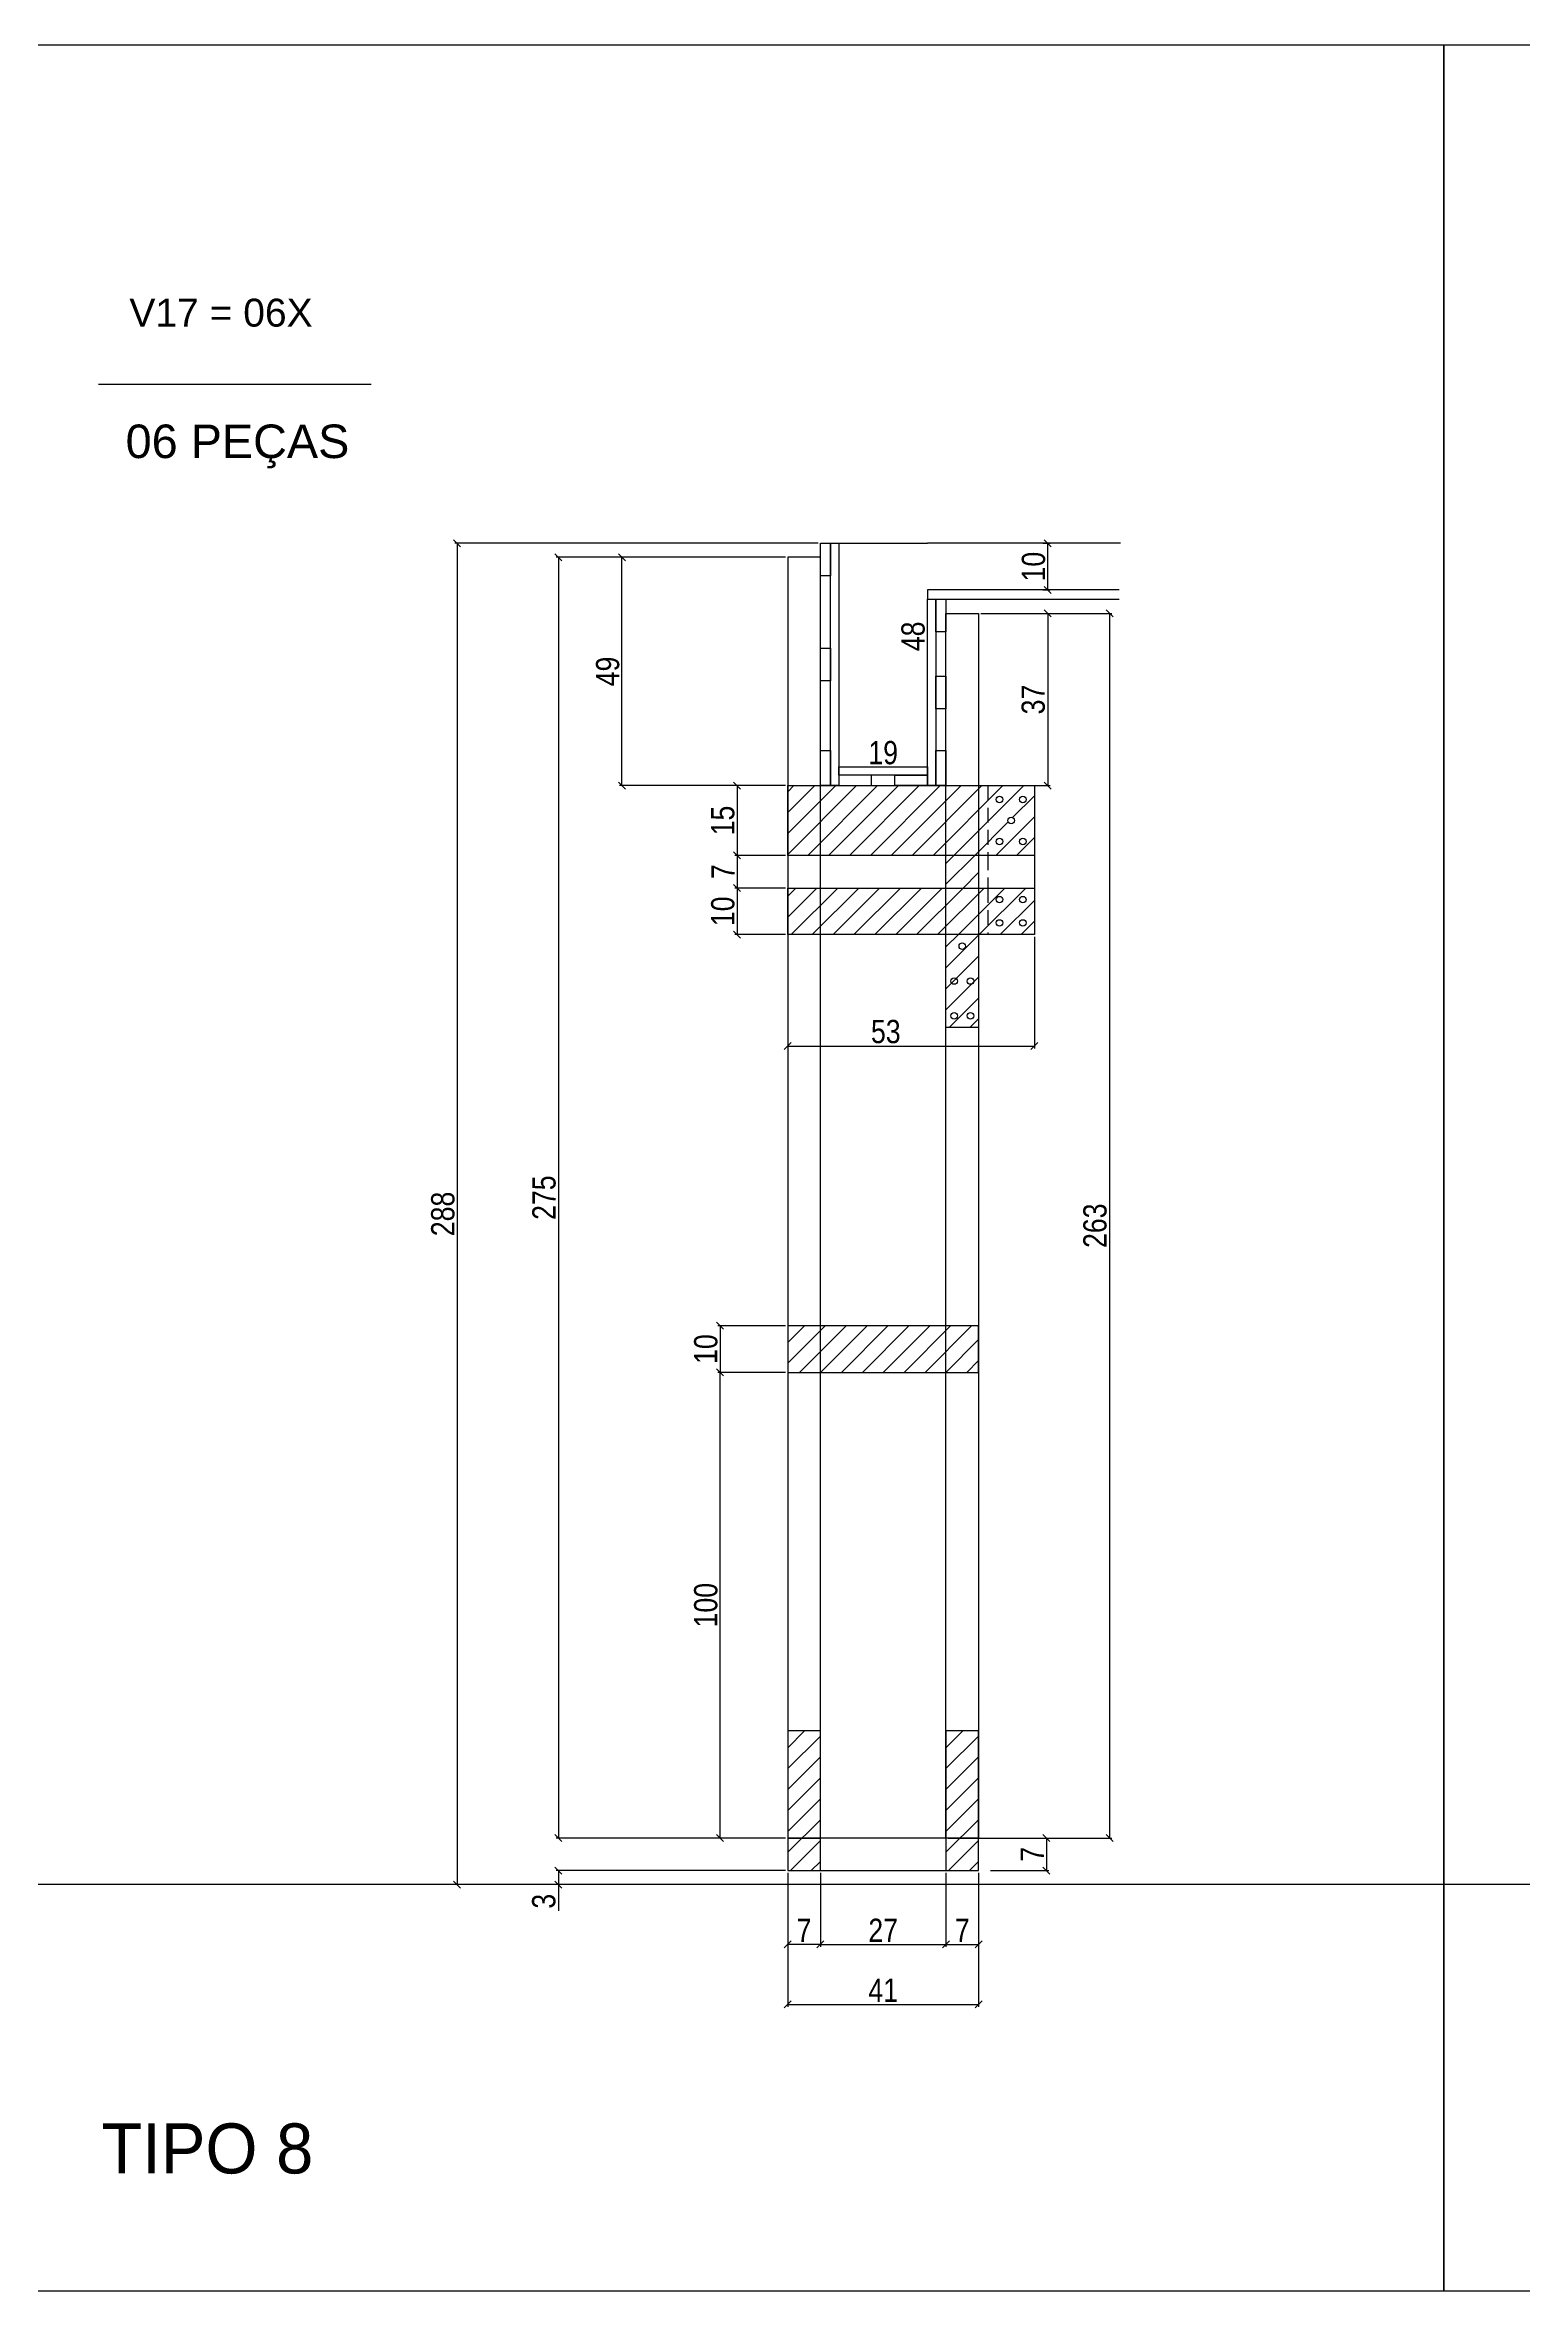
# Model space of a CAD drawing. Extents: x 23583 to 161354, y 153625 to 213918.
# Drawn here: x 32287 to 32923, y 211692 to 212657 of the extents above; entities that cross this region are included whole.
import ezdxf

# ---------------------------------------------------------------- set-up
doc = ezdxf.new("R2010")
doc.units = 0
doc.header["$PDMODE"] = 34
doc.header["$PDSIZE"] = 5
doc.linetypes.add('DASHED2', pattern=[9.525, 6.35, -3.175])
doc.layers.get('0').update_dxf_attribs({"linetype": 'CONTINUOUS'})
doc.layers.get('DEFPOINTS').update_dxf_attribs({"linetype": 'CONTINUOUS'})
for name, color, linetype in [('COTA', 241, 'CONTINUOUS'), ('detalhes', 4, 'CONTINUOUS'), ('HACHURA', 8, 'CONTINUOUS'), ('TIRAS REESCORAMENTO', 252, 'CONTINUOUS'), ('VIGAS', 3, 'CONTINUOUS')]:
    doc.layers.add(name, color=color, linetype=linetype)
doc.styles.add('COTA TECNICA 2X', font='techl___.ttf', dxfattribs={"height": 10})
doc.styles.add('R80-50', font='arial.ttf', dxfattribs={"height": 10})
doc.styles.add('ROMAS860', font='ROMAS860.SHX', dxfattribs={"height": 8.5})
doc.dimstyles.new('SECAO', dxfattribs={"dimscale": 0.333333, "dimtxt": 5, "dimasz": 9, "dimexe": 3, "dimexo": 3, "dimgap": 3, "dimtad": 1, "dimdec": 1, "dimlfac": 0.5, "dimzin": 12, "dimdsep": 46, "dimtxsty": 'COTA TECNICA 2X', "dimblk1": 'OBLIQUE', "dimblk2": 'OBLIQUE', "dimsah": 1, "dimcen": 0.9, "dimclrd": 4, "dimclre": 4, "dimclrt": 240, "dimadec": 1, "dimazin": 3, "dimtfac": 1, "dimtdec": 1, "dimtmove": 0, "dimatfit": 3, "dimfxl": 1, "dimtolj": 1, "dimtzin": 12, "dimarcsym": 0})
pattern_1 = [(45, (9014.8476, 14015.694), (-4.49012806, 4.49012806), [])]

# ---------------------------------------------------------------- blocks, each defined once
blk = doc.blocks.new('_Oblique')
at = {"color": 0, "linetype": 'ByBlock', "lineweight": -2}
blk.add_line((-0.5, -0.5), (0.5, 0.5), dxfattribs=at)
blk = doc.blocks.new('*D3033')
at = {"layer": 'DEFPOINTS', "color": 0, "transparency": 16777216}
for p in [(32606.7, 212437.07), (32508.09, 211886.97), (32606.7, 211886.97)]:
    blk.add_point(p, dxfattribs=at)
at = {"layer": 'detalhes', "color": 4, "lineweight": -2, "transparency": 16777216}
for p, q in [((32605.7, 212437.07), (32507.09, 212437.07)), ((32508.09, 212437.07), (32508.09, 211886.97)), ((32605.7, 211886.97), (32507.09, 211886.97))]:
    blk.add_line(p, q, dxfattribs=at)
at = {"layer": 'detalhes', "color": 4, "lineweight": -2, "transparency": 16777216, "xscale": 3, "yscale": 3, "zscale": 3}
for p, rotation in [((32508.09, 212437.07), 90), ((32508.09, 211886.97), 270)]:
    blk.add_blockref('_Oblique', p, dxfattribs=dict(at, rotation=rotation))
at = {"layer": 'detalhes', "color": 240, "transparency": 16777216, "insert": (32501.98, 212162.02), "char_height": 10, "attachment_point": 5, "rotation": 90, "style": 'COTA TECNICA 2X'}
blk.add_mtext('\\A1;275', dxfattribs=at)
blk = doc.blocks.new('*D3034')
at = {"layer": 'DEFPOINTS', "color": 0, "transparency": 16777216}
for p in [(32606.7, 211872.97), (32688.7, 211872.97), (32688.7, 211815.52)]:
    blk.add_point(p, dxfattribs=at)
at = {"layer": 'detalhes', "color": 4, "lineweight": -2, "transparency": 16777216}
for p, q in [((32606.7, 211871.97), (32606.7, 211814.52)), ((32688.7, 211871.97), (32688.7, 211814.52)), ((32606.7, 211815.52), (32688.7, 211815.52))]:
    blk.add_line(p, q, dxfattribs=at)
at = {"layer": 'detalhes', "color": 4, "lineweight": -2, "transparency": 16777216, "xscale": 3, "yscale": 3, "zscale": 3, "rotation": 180}
blk.add_blockref('_Oblique', (32606.7, 211815.52), dxfattribs=at)
at = {"layer": 'detalhes', "color": 4, "lineweight": -2, "transparency": 16777216, "xscale": 3, "yscale": 3, "zscale": 3}
blk.add_blockref('_Oblique', (32688.7, 211815.52), dxfattribs=at)
at = {"layer": 'detalhes', "color": 240, "transparency": 16777216, "insert": (32647.7, 211821.59), "char_height": 10, "attachment_point": 5, "style": 'COTA TECNICA 2X'}
blk.add_mtext('\\A1;41', dxfattribs=at)
blk = doc.blocks.new('*D3035')
at = {"layer": 'DEFPOINTS', "color": 0, "transparency": 16777216}
for p in [(32620.7, 211872.97), (32674.7, 211872.97), (32674.7, 211841.24)]:
    blk.add_point(p, dxfattribs=at)
at = {"layer": 'detalhes', "color": 4, "lineweight": -2, "transparency": 16777216}
for p, q in [((32620.7, 211871.97), (32620.7, 211840.24)), ((32674.7, 211871.97), (32674.7, 211840.24)), ((32620.7, 211841.24), (32674.7, 211841.24))]:
    blk.add_line(p, q, dxfattribs=at)
at = {"layer": 'detalhes', "color": 4, "lineweight": -2, "transparency": 16777216, "xscale": 3, "yscale": 3, "zscale": 3, "rotation": 180}
blk.add_blockref('_Oblique', (32620.7, 211841.24), dxfattribs=at)
at = {"layer": 'detalhes', "color": 4, "lineweight": -2, "transparency": 16777216, "xscale": 3, "yscale": 3, "zscale": 3}
blk.add_blockref('_Oblique', (32674.7, 211841.24), dxfattribs=at)
at = {"layer": 'detalhes', "color": 240, "transparency": 16777216, "insert": (32647.7, 211847.31), "char_height": 10, "attachment_point": 5, "style": 'COTA TECNICA 2X'}
blk.add_mtext('\\A1;27', dxfattribs=at)
blk = doc.blocks.new('*D3036')
at = {"layer": 'DEFPOINTS', "color": 0, "transparency": 16777216}
for p in [(32674.7, 211841.24), (32688.7, 211841.24), (32688.7, 211841.24)]:
    blk.add_point(p, dxfattribs=at)
at = {"layer": 'detalhes', "color": 4, "lineweight": -2, "transparency": 16777216}
blk.add_line((32674.7, 211841.24), (32688.7, 211841.24), dxfattribs=at)
at = {"layer": 'detalhes', "color": 4, "lineweight": -2, "transparency": 16777216, "xscale": 3, "yscale": 3, "zscale": 3, "rotation": 180}
blk.add_blockref('_Oblique', (32674.7, 211841.24), dxfattribs=at)
at = {"layer": 'detalhes', "color": 4, "lineweight": -2, "transparency": 16777216, "xscale": 3, "yscale": 3, "zscale": 3}
blk.add_blockref('_Oblique', (32688.7, 211841.24), dxfattribs=at)
at = {"layer": 'detalhes', "color": 240, "transparency": 16777216, "insert": (32681.7, 211847.31), "char_height": 10, "attachment_point": 5, "style": 'COTA TECNICA 2X'}
blk.add_mtext('\\A1;7', dxfattribs=at)
blk = doc.blocks.new('*D3037')
at = {"layer": 'DEFPOINTS', "color": 0, "transparency": 16777216}
for p in [(32606.7, 211841.24), (32606.7, 211841.24), (32620.7, 211841.24)]:
    blk.add_point(p, dxfattribs=at)
at = {"layer": 'detalhes', "color": 4, "lineweight": -2, "transparency": 16777216}
blk.add_line((32620.7, 211841.24), (32606.7, 211841.24), dxfattribs=at)
at = {"layer": 'detalhes', "color": 4, "lineweight": -2, "transparency": 16777216, "xscale": 3, "yscale": 3, "zscale": 3, "rotation": 180}
blk.add_blockref('_Oblique', (32606.7, 211841.24), dxfattribs=at)
at = {"layer": 'detalhes', "color": 4, "lineweight": -2, "transparency": 16777216, "xscale": 3, "yscale": 3, "zscale": 3}
blk.add_blockref('_Oblique', (32620.7, 211841.24), dxfattribs=at)
at = {"layer": 'detalhes', "color": 240, "transparency": 16777216, "insert": (32613.7, 211847.31), "char_height": 10, "attachment_point": 5, "style": 'COTA TECNICA 2X'}
blk.add_mtext('\\A1;7', dxfattribs=at)
blk = doc.blocks.new('*D3038')
at = {"layer": 'DEFPOINTS', "color": 0, "transparency": 16777216}
for p in [(32606.7, 212106.99), (32577.6, 212086.99), (32606.7, 212086.99)]:
    blk.add_point(p, dxfattribs=at)
at = {"layer": 'detalhes', "color": 4, "lineweight": -2, "transparency": 16777216}
for p, q in [((32605.7, 212106.99), (32576.6, 212106.99)), ((32577.6, 212106.99), (32577.6, 212086.99)), ((32605.7, 212086.99), (32576.6, 212086.99))]:
    blk.add_line(p, q, dxfattribs=at)
at = {"layer": 'detalhes', "color": 4, "lineweight": -2, "transparency": 16777216, "xscale": 3, "yscale": 3, "zscale": 3}
for p, rotation in [((32577.6, 212106.99), 90), ((32577.6, 212086.99), 270)]:
    blk.add_blockref('_Oblique', p, dxfattribs=dict(at, rotation=rotation))
at = {"layer": 'detalhes', "color": 240, "transparency": 16777216, "insert": (32571.5, 212096.99), "char_height": 10, "attachment_point": 5, "rotation": 90, "style": 'COTA TECNICA 2X'}
blk.add_mtext('\\A1;10', dxfattribs=at)
blk = doc.blocks.new('*D3039')
at = {"layer": 'DEFPOINTS', "color": 0, "transparency": 16777216}
for p in [(32535.43, 212437.07), (32606.7, 212437.07), (32606.7, 212339.02)]:
    blk.add_point(p, dxfattribs=at)
at = {"layer": 'detalhes', "color": 4, "lineweight": -2, "transparency": 16777216}
for p, q in [((32605.7, 212437.07), (32534.43, 212437.07)), ((32535.43, 212339.02), (32535.43, 212437.07)), ((32605.7, 212339.02), (32534.43, 212339.02))]:
    blk.add_line(p, q, dxfattribs=at)
at = {"layer": 'detalhes', "color": 4, "lineweight": -2, "transparency": 16777216, "xscale": 3, "yscale": 3, "zscale": 3}
for p, rotation in [((32535.43, 212437.07), 90), ((32535.43, 212339.02), 270)]:
    blk.add_blockref('_Oblique', p, dxfattribs=dict(at, rotation=rotation))
at = {"layer": 'detalhes', "color": 240, "transparency": 16777216, "insert": (32529.33, 212388.04), "char_height": 10, "attachment_point": 5, "rotation": 90, "style": 'COTA TECNICA 2X'}
blk.add_mtext('\\A1;49', dxfattribs=at)
blk = doc.blocks.new('*D3040')
at = {"layer": 'DEFPOINTS', "color": 0, "transparency": 16777216}
for p in [(32688.7, 212412.94), (32688.7, 212339.02), (32718.45, 212339.02)]:
    blk.add_point(p, dxfattribs=at)
at = {"layer": 'detalhes', "color": 4, "lineweight": -2, "transparency": 16777216}
for p, q in [((32689.7, 212412.94), (32719.45, 212412.94)), ((32718.45, 212412.94), (32718.45, 212339.02)), ((32689.7, 212339.02), (32719.45, 212339.02))]:
    blk.add_line(p, q, dxfattribs=at)
at = {"layer": 'detalhes', "color": 4, "lineweight": -2, "transparency": 16777216, "xscale": 3, "yscale": 3, "zscale": 3}
for p, rotation in [((32718.45, 212412.94), 90), ((32718.45, 212339.02), 270)]:
    blk.add_blockref('_Oblique', p, dxfattribs=dict(at, rotation=rotation))
at = {"layer": 'detalhes', "color": 240, "transparency": 16777216, "insert": (32712.23, 212375.98), "char_height": 10, "attachment_point": 5, "rotation": 90, "style": 'COTA TECNICA 2X'}
blk.add_mtext('\\A1;37', dxfattribs=at)
blk = doc.blocks.new('*D3041')
at = {"layer": 'DEFPOINTS', "color": 0, "transparency": 16777216}
for p in [(32620.7, 212443.07), (32464.59, 211866.97), (32606.7, 211866.97)]:
    blk.add_point(p, dxfattribs=at)
at = {"layer": 'detalhes', "color": 4, "lineweight": -2, "transparency": 16777216}
for p, q in [((32619.7, 212443.07), (32463.59, 212443.07)), ((32464.59, 212443.07), (32464.59, 211866.97)), ((32605.7, 211866.97), (32463.59, 211866.97))]:
    blk.add_line(p, q, dxfattribs=at)
at = {"layer": 'detalhes', "color": 4, "lineweight": -2, "transparency": 16777216, "xscale": 3, "yscale": 3, "zscale": 3}
for p, rotation in [((32464.59, 212443.07), 90), ((32464.59, 211866.97), 270)]:
    blk.add_blockref('_Oblique', p, dxfattribs=dict(at, rotation=rotation))
at = {"layer": 'detalhes', "color": 240, "transparency": 16777216, "insert": (32458.49, 212155.02), "char_height": 10, "attachment_point": 5, "rotation": 90, "style": 'COTA TECNICA 2X'}
blk.add_mtext('\\A1;288', dxfattribs=at)
blk = doc.blocks.new('*D3042')
at = {"layer": 'DEFPOINTS', "color": 0, "transparency": 16777216}
for p in [(32508.09, 211866.97), (32606.7, 211872.97), (32606.7, 211866.97)]:
    blk.add_point(p, dxfattribs=at)
at = {"layer": 'detalhes', "color": 4, "lineweight": -2, "transparency": 16777216}
for p, q in [((32605.7, 211872.97), (32507.09, 211872.97)), ((32605.7, 211866.97), (32507.09, 211866.97)), ((32508.09, 211872.97), (32508.09, 211866.97)), ((32508.09, 211866.97), (32508.09, 211855.64))]:
    blk.add_line(p, q, dxfattribs=at)
at = {"layer": 'detalhes', "color": 4, "lineweight": -2, "transparency": 16777216, "xscale": 3, "yscale": 3, "zscale": 3}
for p, rotation in [((32508.09, 211872.97), 90), ((32508.09, 211866.97), 270)]:
    blk.add_blockref('_Oblique', p, dxfattribs=dict(at, rotation=rotation))
at = {"layer": 'detalhes', "color": 240, "transparency": 16777216, "insert": (32501.87, 211859.81), "char_height": 10, "attachment_point": 5, "rotation": 90, "style": 'COTA TECNICA 2X'}
blk.add_mtext('\\A1;3', dxfattribs=at)
blk = doc.blocks.new('*D3043')
at = {"layer": 'DEFPOINTS', "color": 0, "transparency": 16777216}
for p in [(32643.74, 212443.07), (32666.7, 212443.07), (32643.74, 212347.02)]:
    blk.add_point(p, dxfattribs=at)
at = {"layer": 'detalhes', "color": 240, "transparency": 16777216, "insert": (32660.6, 212403.11), "char_height": 10, "attachment_point": 5, "rotation": 90, "style": 'COTA TECNICA 2X'}
blk.add_mtext('\\A1;48', dxfattribs=at)
blk = doc.blocks.new('*D3044')
at = {"layer": 'DEFPOINTS', "color": 0, "transparency": 16777216}
for p in [(32628.7, 212347.02), (32666.7, 212347.02), (32666.7, 212347.02)]:
    blk.add_point(p, dxfattribs=at)
at = {"layer": 'detalhes', "color": 240, "transparency": 16777216, "insert": (32647.7, 212353.1), "char_height": 10, "attachment_point": 5, "style": 'COTA TECNICA 2X'}
blk.add_mtext('\\A1;19', dxfattribs=at)
blk = doc.blocks.new('*D3045')
at = {"layer": 'DEFPOINTS', "color": 0, "transparency": 16777216}
for p in [(32577.6, 212086.99), (32606.7, 212086.99), (32605.7, 211886.97)]:
    blk.add_point(p, dxfattribs=at)
at = {"layer": 'detalhes', "color": 4, "lineweight": -2, "transparency": 16777216}
for p, q in [((32605.7, 212086.99), (32576.6, 212086.99)), ((32577.6, 211886.97), (32577.6, 212086.99)), ((32604.7, 211886.97), (32576.6, 211886.97))]:
    blk.add_line(p, q, dxfattribs=at)
at = {"layer": 'detalhes', "color": 4, "lineweight": -2, "transparency": 16777216, "xscale": 3, "yscale": 3, "zscale": 3}
for p, rotation in [((32577.6, 212086.99), 90), ((32577.6, 211886.97), 270)]:
    blk.add_blockref('_Oblique', p, dxfattribs=dict(at, rotation=rotation))
at = {"layer": 'detalhes', "color": 240, "transparency": 16777216, "insert": (32571.5, 211986.98), "char_height": 10, "attachment_point": 5, "rotation": 90, "style": 'COTA TECNICA 2X'}
blk.add_mtext('\\A1;100', dxfattribs=at)
blk = doc.blocks.new('*D3046')
at = {"layer": 'DEFPOINTS', "color": 0, "transparency": 16777216}
for p in [(32606.7, 212299.02), (32712.7, 212275.02), (32712.7, 212227.1)]:
    blk.add_point(p, dxfattribs=at)
at = {"layer": 'detalhes', "color": 4, "lineweight": -2, "transparency": 16777216}
for p, q in [((32606.7, 212298.02), (32606.7, 212226.1)), ((32712.7, 212274.02), (32712.7, 212226.1)), ((32606.7, 212227.1), (32712.7, 212227.1))]:
    blk.add_line(p, q, dxfattribs=at)
at = {"layer": 'detalhes', "color": 4, "lineweight": -2, "transparency": 16777216, "xscale": 3, "yscale": 3, "zscale": 3, "rotation": 180}
blk.add_blockref('_Oblique', (32606.7, 212227.1), dxfattribs=at)
at = {"layer": 'detalhes', "color": 4, "lineweight": -2, "transparency": 16777216, "xscale": 3, "yscale": 3, "zscale": 3}
blk.add_blockref('_Oblique', (32712.7, 212227.1), dxfattribs=at)
at = {"layer": 'detalhes', "color": 240, "transparency": 16777216, "insert": (32648.83, 212233.31), "char_height": 10, "attachment_point": 5, "style": 'COTA TECNICA 2X'}
blk.add_mtext('\\A1;53', dxfattribs=at)
blk = doc.blocks.new('*D3047')
at = {"layer": 'DEFPOINTS', "color": 0, "transparency": 16777216}
for p in [(32715.3, 212443.07), (32718.45, 212443.07), (32715.3, 212423.07)]:
    blk.add_point(p, dxfattribs=at)
at = {"layer": 'detalhes', "color": 4, "lineweight": -2, "transparency": 16777216}
for p, q in [((32716.3, 212443.07), (32719.45, 212443.07)), ((32718.45, 212423.07), (32718.45, 212443.07)), ((32716.3, 212423.07), (32719.45, 212423.07))]:
    blk.add_line(p, q, dxfattribs=at)
at = {"layer": 'detalhes', "color": 4, "lineweight": -2, "transparency": 16777216, "xscale": 3, "yscale": 3, "zscale": 3}
for p, rotation in [((32718.45, 212443.07), 90), ((32718.45, 212423.07), 270)]:
    blk.add_blockref('_Oblique', p, dxfattribs=dict(at, rotation=rotation))
at = {"layer": 'detalhes', "color": 240, "transparency": 16777216, "insert": (32712.35, 212433.07), "char_height": 10, "attachment_point": 5, "rotation": 90, "style": 'COTA TECNICA 2X'}
blk.add_mtext('\\A1;10', dxfattribs=at)
blk = doc.blocks.new('*D3048')
at = {"layer": 'DEFPOINTS', "color": 0, "transparency": 16777216}
for p in [(32689.7, 212412.94), (32689.7, 211886.97), (32744.99, 211886.97)]:
    blk.add_point(p, dxfattribs=at)
at = {"layer": 'detalhes', "color": 4, "lineweight": -2, "transparency": 16777216}
for p, q in [((32690.7, 212412.94), (32745.99, 212412.94)), ((32744.99, 212412.94), (32744.99, 211886.97)), ((32690.7, 211886.97), (32745.99, 211886.97))]:
    blk.add_line(p, q, dxfattribs=at)
at = {"layer": 'detalhes', "color": 4, "lineweight": -2, "transparency": 16777216, "xscale": 3, "yscale": 3, "zscale": 3}
for p, rotation in [((32744.99, 212412.94), 90), ((32744.99, 211886.97), 270)]:
    blk.add_blockref('_Oblique', p, dxfattribs=dict(at, rotation=rotation))
at = {"layer": 'detalhes', "color": 240, "transparency": 16777216, "insert": (32738.78, 212149.96), "char_height": 10, "attachment_point": 5, "rotation": 90, "style": 'COTA TECNICA 2X'}
blk.add_mtext('\\A1;263', dxfattribs=at)
blk = doc.blocks.new('*D3049')
at = {"layer": 'DEFPOINTS', "color": 0, "transparency": 16777216}
for p in [(32674.7, 211886.97), (32692.76, 211872.97), (32717.85, 211872.97)]:
    blk.add_point(p, dxfattribs=at)
at = {"layer": 'detalhes', "color": 4, "lineweight": -2, "transparency": 16777216}
for p, q in [((32675.7, 211886.97), (32718.85, 211886.97)), ((32717.85, 211886.97), (32717.85, 211872.97)), ((32693.76, 211872.97), (32718.85, 211872.97))]:
    blk.add_line(p, q, dxfattribs=at)
at = {"layer": 'detalhes', "color": 4, "lineweight": -2, "transparency": 16777216, "xscale": 3, "yscale": 3, "zscale": 3}
for p, rotation in [((32717.85, 211886.97), 90), ((32717.85, 211872.97), 270)]:
    blk.add_blockref('_Oblique', p, dxfattribs=dict(at, rotation=rotation))
at = {"layer": 'detalhes', "color": 240, "transparency": 16777216, "insert": (32711.77, 211879.97), "char_height": 10, "attachment_point": 5, "rotation": 90, "style": 'COTA TECNICA 2X'}
blk.add_mtext('\\A1;7', dxfattribs=at)
blk = doc.blocks.new('*D3030')
at = {"layer": 'DEFPOINTS', "color": 0, "transparency": 16777216}
for p in [(32606.7, 212339.02), (32584.93, 212309.02), (32606.7, 212309.02)]:
    blk.add_point(p, dxfattribs=at)
at = {"layer": 'detalhes', "color": 4, "lineweight": -2, "transparency": 16777216}
for p, q in [((32605.7, 212339.02), (32583.93, 212339.02)), ((32584.93, 212339.02), (32584.93, 212309.02)), ((32605.7, 212309.02), (32583.93, 212309.02))]:
    blk.add_line(p, q, dxfattribs=at)
at = {"layer": 'detalhes', "color": 4, "lineweight": -2, "transparency": 16777216, "xscale": 3, "yscale": 3, "zscale": 3}
for p, rotation in [((32584.93, 212339.02), 90), ((32584.93, 212309.02), 270)]:
    blk.add_blockref('_Oblique', p, dxfattribs=dict(at, rotation=rotation))
at = {"layer": 'detalhes', "color": 240, "transparency": 16777216, "insert": (32578.82, 212324.02), "char_height": 10, "attachment_point": 5, "rotation": 90, "style": 'COTA TECNICA 2X'}
blk.add_mtext('\\A1;15', dxfattribs=at)
blk = doc.blocks.new('*D3031')
at = {"layer": 'DEFPOINTS', "color": 0, "transparency": 16777216}
for p in [(32606.7, 212295.02), (32584.93, 212275.02), (32606.7, 212275.02)]:
    blk.add_point(p, dxfattribs=at)
at = {"layer": 'detalhes', "color": 4, "lineweight": -2, "transparency": 16777216}
for p, q in [((32605.7, 212295.02), (32583.93, 212295.02)), ((32584.93, 212295.02), (32584.93, 212275.02)), ((32605.7, 212275.02), (32583.93, 212275.02))]:
    blk.add_line(p, q, dxfattribs=at)
at = {"layer": 'detalhes', "color": 4, "lineweight": -2, "transparency": 16777216, "xscale": 3, "yscale": 3, "zscale": 3}
for p, rotation in [((32584.93, 212295.02), 90), ((32584.93, 212275.02), 270)]:
    blk.add_blockref('_Oblique', p, dxfattribs=dict(at, rotation=rotation))
at = {"layer": 'detalhes', "color": 240, "transparency": 16777216, "insert": (32578.83, 212285.02), "char_height": 10, "attachment_point": 5, "rotation": 90, "style": 'COTA TECNICA 2X'}
blk.add_mtext('\\A1;10', dxfattribs=at)
blk = doc.blocks.new('*D3032')
at = {"layer": 'DEFPOINTS', "color": 0, "transparency": 16777216}
for p in [(32606.7, 212309.02), (32584.93, 212295.02), (32606.7, 212295.02)]:
    blk.add_point(p, dxfattribs=at)
at = {"layer": 'detalhes', "color": 4, "lineweight": -2, "transparency": 16777216}
for p, q in [((32605.7, 212309.02), (32583.93, 212309.02)), ((32584.93, 212309.02), (32584.93, 212295.02)), ((32605.7, 212295.02), (32583.93, 212295.02))]:
    blk.add_line(p, q, dxfattribs=at)
at = {"layer": 'detalhes', "color": 4, "lineweight": -2, "transparency": 16777216, "xscale": 3, "yscale": 3, "zscale": 3}
for p, rotation in [((32584.93, 212309.02), 90), ((32584.93, 212295.02), 270)]:
    blk.add_blockref('_Oblique', p, dxfattribs=dict(at, rotation=rotation))
at = {"layer": 'detalhes', "color": 240, "transparency": 16777216, "insert": (32578.86, 212302.02), "char_height": 10, "attachment_point": 5, "rotation": 90, "style": 'COTA TECNICA 2X'}
blk.add_mtext('\\A1;7', dxfattribs=at)

msp = doc.modelspace()

# ---------------------------------------------------------------- hatches: boundary and pattern name
at = {"layer": 'COTA'}
h = msp.add_hatch(dxfattribs=at)
h.set_pattern_fill('ANSI31', color=256, scale=2, style=0)
h.set_pattern_definition(pattern_1)
h.paths.add_polyline_path([(32712.7, 212339.02), (32606.7, 212339.02), (32606.7, 212309.02), (32712.7, 212309.02)])
edge = h.paths.add_edge_path(flags=16)
edge.add_arc((32697.7, 212315.02), 1.4, 0, 360)
edge = h.paths.add_edge_path(flags=16)
edge.add_arc((32702.7, 212324.02), 1.4, 0, 360)
edge = h.paths.add_edge_path(flags=16)
edge.add_arc((32697.7, 212333.02), 1.4, 0, 360)
edge = h.paths.add_edge_path(flags=16)
edge.add_arc((32707.7, 212315.02), 1.4, 0, 360)
edge = h.paths.add_edge_path(flags=16)
edge.add_arc((32707.7, 212333.02), 1.4, 0, 360)
h = msp.add_hatch(dxfattribs=at)
h.set_pattern_fill('ANSI31', color=256, scale=2, style=0)
h.set_pattern_definition(pattern_1)
h.paths.add_polyline_path([(32674.7, 212309.02), (32674.7, 212295.02), (32688.7, 212295.02), (32688.7, 212309.02)])
h = msp.add_hatch(dxfattribs=at)
h.set_pattern_fill('ANSI31', color=256, scale=2, style=0)
h.set_pattern_definition(pattern_1)
h.paths.add_polyline_path([(32712.7, 212295.02), (32606.7, 212295.02), (32606.7, 212275.02), (32712.7, 212275.02)])
edge = h.paths.add_edge_path(flags=16)
edge.add_arc((32697.7, 212290.02), 1.4, 0, 360)
edge = h.paths.add_edge_path(flags=16)
edge.add_arc((32697.7, 212280.02), 1.4, 0, 360)
edge = h.paths.add_edge_path(flags=16)
edge.add_arc((32707.7, 212290.02), 1.4, 0, 360)
edge = h.paths.add_edge_path(flags=16)
edge.add_arc((32707.7, 212280.02), 1.4, 0, 360)
h = msp.add_hatch(dxfattribs=at)
h.set_pattern_fill('ANSI31', color=256, scale=2, style=0)
h.set_pattern_definition(pattern_1)
h.paths.add_polyline_path([(32674.7, 212235.08), (32688.7, 212235.08), (32688.7, 212275.02), (32674.7, 212275.02)])
h = msp.add_hatch(dxfattribs=at)
h.set_pattern_fill('ANSI31', color=256, scale=2, style=0)
h.set_pattern_definition([(45, (9014.8476, 13985.694), (-4.49012806, 4.49012806), [])])
h.paths.add_polyline_path([(32688.7, 212106.99), (32606.7, 212106.99), (32606.7, 212086.99), (32688.7, 212086.99)])
h = msp.add_hatch(dxfattribs=at)
h.set_pattern_fill('ANSI31', color=256, scale=2, style=0)
h.set_pattern_definition([(45, (12762.481, 206063.7836), (-4.490128, 4.490128), [])])
h.paths.add_polyline_path([(32606.7, 211872.97), (32620.7, 211872.97), (32620.7, 211932.97), (32606.7, 211932.97)])
h = msp.add_hatch(dxfattribs=at)
h.set_pattern_fill('ANSI31', color=256, scale=2, style=0)
h.set_pattern_definition([(45, (12830.481, 206063.7836), (-4.490128, 4.490128), [])])
h.paths.add_polyline_path([(32674.7, 211872.97), (32688.7, 211872.97), (32688.7, 211932.97), (32674.7, 211932.97)])

# ---------------------------------------------------------------- linework, layer by layer
at = {"linetype": 'Continuous'}
msp.add_line((32712.7, 212309.02), (32712.7, 212295.02), dxfattribs=at)
msp.add_line((32688.7, 212235.08), (32674.7, 212235.08))
for points in [[(32606.7, 211886.97), (32620.7, 211886.97), (32620.7, 212437.07), (32606.7, 212437.07)], [(32688.7, 211886.97), (32674.7, 211886.97), (32674.7, 212412.94), (32688.7, 212412.94)], [(32712.7, 212309.02), (32606.7, 212309.02), (32606.7, 212339.02), (32712.7, 212339.02)], [(32712.7, 212275.02), (32606.7, 212275.02), (32606.7, 212295.02), (32712.7, 212295.02)], [(32606.7, 211872.97), (32620.7, 211872.97), (32620.7, 211932.97), (32606.7, 211932.97)], [(32674.7, 211872.97), (32688.7, 211872.97), (32688.7, 211932.97), (32674.7, 211932.97)]]:
    msp.add_lwpolyline(points, close=True, dxfattribs=at)
for points in [[(32606.7, 212086.99), (32688.7, 212086.99), (32688.7, 212106.99), (32606.7, 212106.99), (32606.7, 212086.99)], [(32628.7, 211872.97), (32688.7, 211872.97), (32688.7, 211886.97), (32606.7, 211886.97), (32606.7, 211872.97), (32628.7, 211872.97)]]:
    msp.add_lwpolyline(points, dxfattribs=at)
for centre in [(32697.7, 212333.02), (32707.7, 212333.02), (32702.7, 212324.02), (32697.7, 212315.02), (32707.7, 212315.02), (32697.7, 212290.02), (32707.7, 212290.02), (32697.7, 212280.02), (32707.7, 212280.02), (32681.7, 212270.02), (32678.2, 212255.05), (32685.2, 212255.05), (32678.2, 212240.08), (32685.2, 212240.08)]:
    msp.add_circle(centre, 1.4)
at = {"layer": 'COTA', "linetype": 'DASHED2'}
for p, q in [((32692.7, 212339.02), (32692.7, 212309.02)), ((32692.7, 212309.02), (32692.7, 212295.02)), ((32692.7, 212295.02), (32692.7, 212275.02))]:
    msp.add_line(p, q, dxfattribs=at)
at = {"layer": 'HACHURA', "color": 7}
msp.add_line((32310.44, 212511.38), (32427.59, 212511.38), dxfattribs=at)
at = {"layer": 'TIRAS REESCORAMENTO', "linetype": 'ByBlock'}
for p, q in [((32628.7, 212443.07), (32666.7, 212443.07)), ((32749.66, 212443.07), (32666.7, 212443.07)), ((32666.7, 212419.07), (32749.18, 212419.07)), ((34975.73, 211866.97), (29767.28, 211866.97))]:
    msp.add_line(p, q, dxfattribs=at)
for points in [[(32620.7, 212443.07), (32625.1, 212443.07), (32625.1, 212429.07), (32620.7, 212429.07)], [(32670.3, 212419.07), (32674.7, 212419.07), (32674.7, 212405.07), (32670.3, 212405.07)], [(32620.7, 212398.04), (32625.1, 212398.04), (32625.1, 212384.04), (32620.7, 212384.04)], [(32670.3, 212386.04), (32674.7, 212386.04), (32674.7, 212372.04), (32670.3, 212372.04)], [(32620.7, 212354.02), (32625.1, 212354.02), (32625.1, 212339.02), (32620.7, 212339.02)], [(32670.3, 212354.02), (32674.7, 212354.02), (32674.7, 212339.02), (32670.3, 212339.02)], [(32666.7, 212343.42), (32628.7, 212343.42), (32628.7, 212347.02), (32666.7, 212347.02)], [(32642.66, 212339.02), (32642.66, 212343.42), (32628.7, 212343.42), (32628.7, 212339.02)], [(32652.73, 212339.02), (32652.73, 212343.42), (32666.7, 212343.42), (32666.7, 212339.02)]]:
    msp.add_lwpolyline(points, close=True, dxfattribs=at)
for points in [[(32628.7, 212339.02), (32625.1, 212339.02), (32625.1, 212443.07), (32628.7, 212443.07), (32628.7, 212339.02)], [(32749.18, 212423.07), (32666.7, 212423.07), (32666.7, 212419.07), (32749.18, 212419.07)], [(32670.3, 212339.02), (32666.7, 212339.02), (32666.7, 212419.07), (32670.3, 212419.07), (32670.3, 212339.02)]]:
    msp.add_lwpolyline(points, dxfattribs=at)
at = {"layer": 'VIGAS'}
for points in [[(32888.68, 211692.36), (32264.4, 211692.36), (32264.4, 212657.15), (32888.68, 212657.15)], [(33562.68, 211692.36), (32888.68, 211692.36), (32888.68, 212657.15), (33562.68, 212657.15)]]:
    msp.add_lwpolyline(points, close=True, dxfattribs=at)

# ---------------------------------------------------------------- texts
at = {"layer": 'COTA', "color": 5, "style": 'ROMAS860'}
msp.add_text('TIPO 8', height=21.505, dxfattribs=at).set_placement((32311.69, 211742.88))
at = {"layer": 'VIGAS', "color": 7, "attachment_point": 1, "style": 'R80-50'}
for s, width, insert, char_height in [('V17 = 06X', 124.324, (32323.74, 212548.15), 12), ('06 PEÇAS', 162.221, (32322.12, 212494.09), 14.4)]:
    msp.add_mtext_dynamic_manual_height_columns(s, width=width, gutter_width=50, heights=[0], dxfattribs=dict(at, insert=insert, char_height=char_height))

# ---------------------------------------------------------------- dimensions: what is measured, and where the dimension line sits
at = {"layer": 'detalhes', "color": 3}
for base, p1, p2, picture, middle in [((32464.5876, 211866.9742), (32620.6995, 212443.0674), (32606.6995, 211866.9742), '*D3041', (32458.4926, 212155.0208)), ((32508.0911, 211886.9742), (32606.6995, 212437.0674), (32606.6995, 211886.9742), '*D3033', (32501.9814, 212162.0208)), ((32535.43, 212437.07), (32606.7, 212339.02), (32606.7, 212437.07), '*D3039', (32529.33, 212388.04)), ((32718.45, 212443.07), (32715.3, 212423.07), (32715.3, 212443.07), '*D3047', (32712.35, 212433.07)), ((32718.45, 212339.02), (32688.7, 212412.94), (32688.7, 212339.02), '*D3040', (32712.23, 212375.98)), ((32744.99, 211886.97), (32689.7, 212412.94), (32689.7, 211886.97), '*D3048', (32738.78, 212149.96)), ((32584.93, 212309.02), (32606.7, 212339.02), (32606.7, 212309.02), '*D3030', (32578.82, 212324.02)), ((32584.93, 212295.02), (32606.7, 212309.02), (32606.7, 212295.02), '*D3032', (32578.86, 212302.02)), ((32584.93, 212275.02), (32606.7, 212295.02), (32606.7, 212275.02), '*D3031', (32578.83, 212285.02)), ((32577.6, 212086.99), (32606.7, 212106.99), (32606.7, 212086.99), '*D3038', (32571.5, 212096.99)), ((32577.6, 212086.99), (32605.7, 211886.97), (32606.7, 212086.99), '*D3045', (32571.5, 211986.98)), ((32717.85, 211872.97), (32674.7, 211886.97), (32692.76, 211872.97), '*D3049', (32711.77, 211879.97)), ((32508.09, 211866.97), (32606.7, 211872.97), (32606.7, 211866.97), '*D3042', (32501.87, 211859.81))]:
    dim = msp.add_linear_dim(base=base, p1=p1, p2=p2, angle=90, dimstyle='SECAO', dxfattribs=at)
    dim.commit()
    dim.dimension.update_dxf_attribs({"geometry": picture, "text_midpoint": middle})
dim = msp.add_linear_dim(base=(32666.7, 212443.07), p1=(32643.74, 212347.02), p2=(32643.74, 212443.07), angle=90, dimstyle='SECAO', override={"dimse1": 1, "dimse2": 1, "dimsd1": 1, "dimsd2": 1}, dxfattribs=at)
dim.commit()
dim.dimension.update_dxf_attribs({"geometry": '*D3043', "text_midpoint": (32666.7, 212403.11), "dimtype": 160})
dim = msp.add_linear_dim(base=(32666.7, 212347.02), p1=(32628.7, 212347.02), p2=(32666.7, 212347.02), dimstyle='SECAO', override={"dimse1": 1, "dimse2": 1, "dimsd1": 1, "dimsd2": 1}, dxfattribs=at)
dim.commit()
dim.dimension.update_dxf_attribs({"geometry": '*D3044', "text_midpoint": (32647.7, 212347.02), "dimtype": 160})
for base, p1, p2, picture, middle in [((32712.7, 212227.1), (32606.7, 212299.02), (32712.7, 212275.02), '*D3046', (32648.83, 212227.1)), ((32688.7, 211815.52), (32606.7, 211872.97), (32688.7, 211872.97), '*D3034', (32647.7, 211815.52)), ((32674.7, 211841.24), (32620.7, 211872.97), (32674.7, 211872.97), '*D3035', (32647.7, 211841.24)), ((32688.7, 211841.24), (32674.7, 211841.24), (32688.7, 211841.24), '*D3036', (32681.7, 211841.24))]:
    dim = msp.add_linear_dim(base=base, p1=p1, p2=p2, dimstyle='SECAO', dxfattribs=at)
    dim.commit()
    dim.dimension.update_dxf_attribs({"geometry": picture, "text_midpoint": middle, "dimtype": 160})
dim = msp.add_linear_dim(base=(32606.7, 211841.24), p1=(32620.7, 211841.24), p2=(32606.7, 211841.24), dimstyle='SECAO', dxfattribs=at)
dim.commit()
dim.dimension.update_dxf_attribs({"geometry": '*D3037', "text_midpoint": (32613.7, 211847.31)})

doc.saveas('drawing.dxf')
